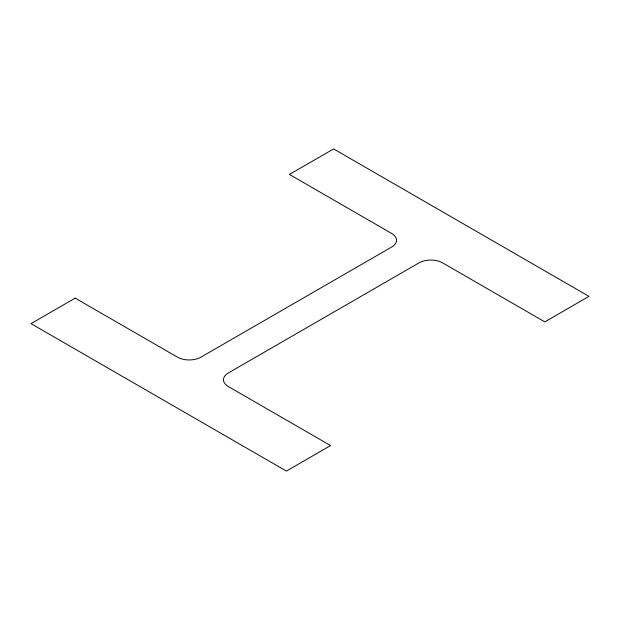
<?xml version="1.0" encoding="UTF-8"?>
<svg xmlns="http://www.w3.org/2000/svg" width="620" height="620" viewBox="0 0 620 620"><rect width="100%" height="100%" fill="white"/><g stroke="black" fill="none" stroke-linecap="round" stroke-linejoin="round"><path stroke-width="0.93" d="M75.183 298.127L31 323.632L286.386 471.076L330.569 445.571L228.354 386.554A16.663 9.618 0 0 1 228.354 372.953L419.035 262.865A16.663 9.618 0 0 1 442.603 262.865L544.817 321.873L589 296.368L333.614 148.924L289.431 174.429L391.646 233.446A16.663 9.618 0 0 1 391.646 247.047L200.965 357.135A16.663 9.618 0 0 1 177.398 357.135L75.183 298.127"/></g></svg>
